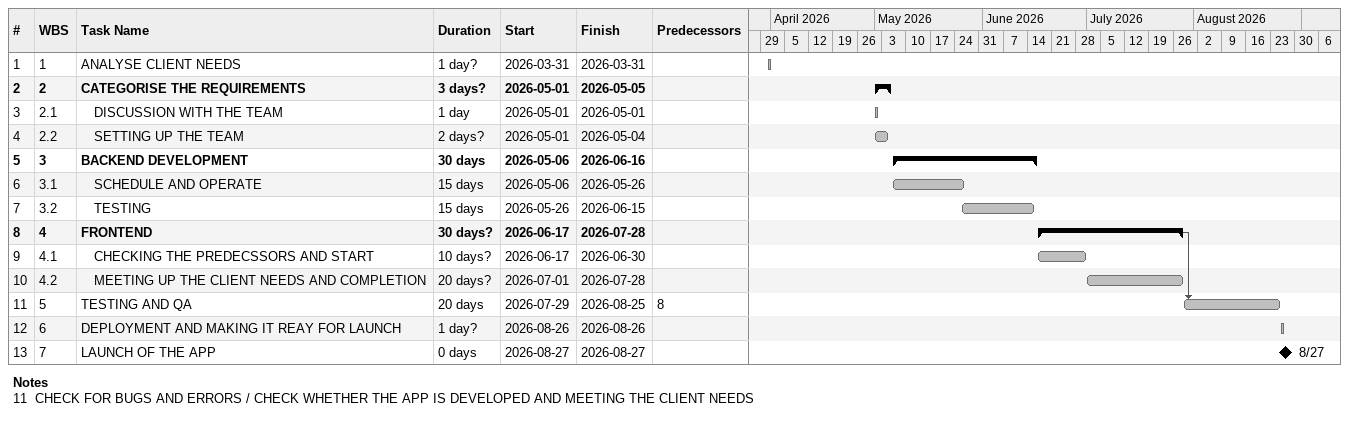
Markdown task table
| ID | WBS | Task | Duration | Start | Finish | Predecessors |
|---|---|---|---|---|---|---|
| 1 | 1 | ANALYSE CLIENT NEEDS | 1d? | 2026-03-31 | 2026-03-31 |  |
| 2 | 2 | **CATEGORISE THE REQUIREMENTS** | 3d? | 2026-05-01 | 2026-05-05 |  |
| 3 | 2.1 | DISCUSSION WITH THE TEAM | 1d | 2026-05-01 | 2026-05-01 |  |
| 4 | 2.2 | SETTING UP THE TEAM | 2d? | 2026-05-01 | 2026-05-04 |  |
| 5 | 3 | **BACKEND DEVELOPMENT** | 30d | 2026-05-06 | 2026-06-16 |  |
| 6 | 3.1 | SCHEDULE AND OPERATE | 15d | 2026-05-06 | 2026-05-26 |  |
| 7 | 3.2 | TESTING | 15d | 2026-05-26 | 2026-06-15 |  |
| 8 | 4 | **FRONTEND** | 30d? | 2026-06-17 | 2026-07-28 |  |
| 9 | 4.1 | CHECKING THE PREDECSSORS AND START | 10d? | 2026-06-17 | 2026-06-30 |  |
| 10 | 4.2 | MEETING UP THE CLIENT NEEDS AND COMPLETION | 20d? | 2026-07-01 | 2026-07-28 |  |
| 11 | 5 | TESTING AND QA | 20d | 2026-07-29 | 2026-08-25 | 8 |
| 12 | 6 | DEPLOYMENT AND MAKING IT REAY FOR LAUNCH | 1d? | 2026-08-26 | 2026-08-26 |  |
| 13 | 7 | LAUNCH OF THE APP | 0d | 2026-08-27 | 2026-08-27 |  |

Notes
- 11: CHECK FOR BUGS AND ERRORS / CHECK WHETHER THE APP IS DEVELOPED AND MEETING THE CLIENT NEEDS
